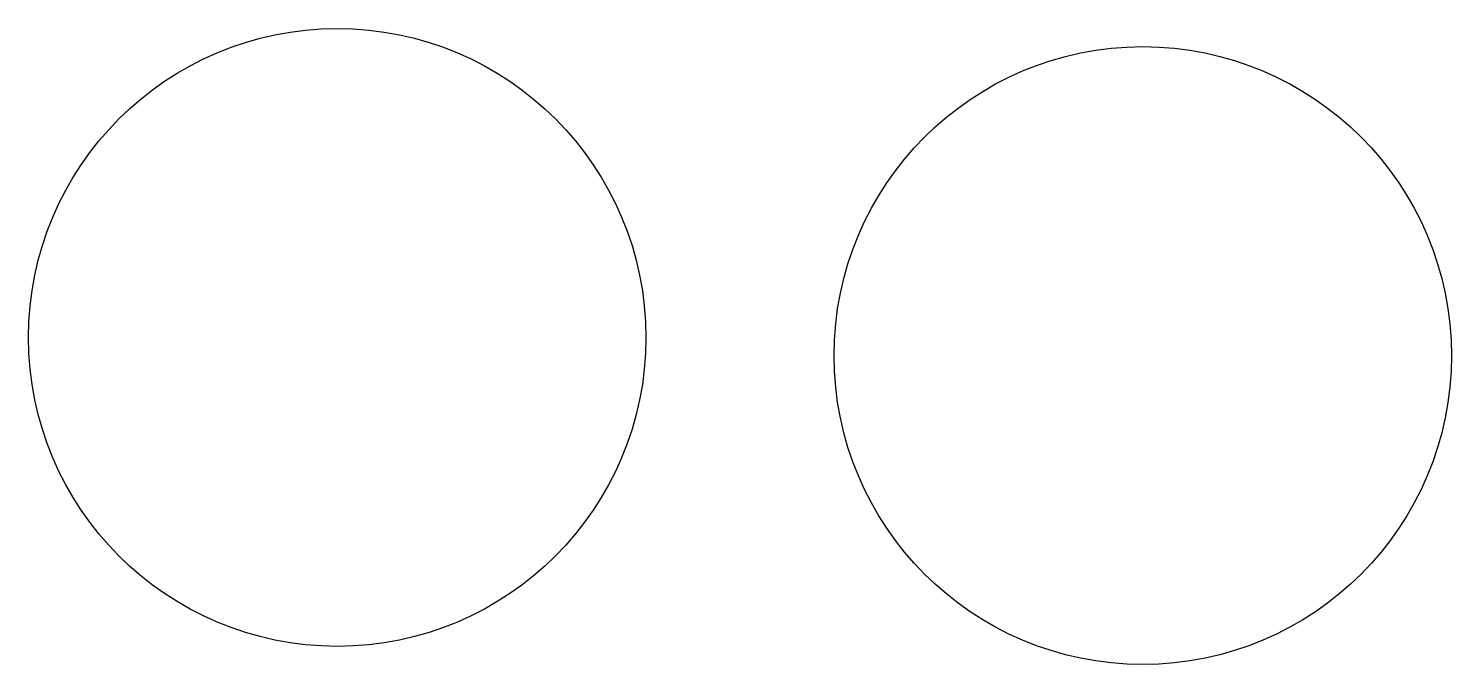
# Model space of a CAD drawing. Header units: centimetres. Extents: x -10 to 10, y -4.5 to 4.5.
import ezdxf

# ---------------------------------------------------------------- set-up
doc = ezdxf.new("R2010")
doc.units = ezdxf.units.CM
doc.header["$MEASUREMENT"] = 0
doc.layers.add('Camada 1', color=7, linetype='Continuous')

msp = doc.modelspace()

# ---------------------------------------------------------------- linework, layer by layer
at = {"layer": 'Camada 1'}
for points in [[(-10.01031, 0.12763), (-10.01031, -2.27129), (-8.0656, -4.21593), (-5.66691, -4.21593), (-5.66691, -4.21593), (-3.26807, -4.21593), (-1.32367, -2.2713), (-1.32367, 0.12763), (-1.32367, 0.12763), (-1.32367, 2.52632), (-3.26807, 4.47088), (-5.66691, 4.47088), (-5.66691, 4.47088), (-8.0656, 4.47088), (-10.01031, 2.52632), (-10.01031, 0.12763)], [(1.32367, -0.12779), (1.32367, -2.52656), (3.26791, -4.47087), (5.66707, -4.47087), (5.66707, -4.47087), (8.0656, -4.47087), (10.01031, -2.52655), (10.01031, -0.12779), (10.01031, -0.12779), (10.01031, 2.27119), (8.0656, 4.21561), (5.66707, 4.21561), (5.66707, 4.21561), (3.26791, 4.21561), (1.32367, 2.27121), (1.32367, -0.12779)]]:
    msp.add_open_spline(points, degree=3, knots=[0, 0, 0, 0, 0.2, 0.2, 0.2, 0.2, 0.4, 0.4, 0.4, 0.4, 0.6, 0.6, 0.6, 0.6, 1, 1, 1, 1], dxfattribs=at)

doc.saveas('drawing.dxf')
